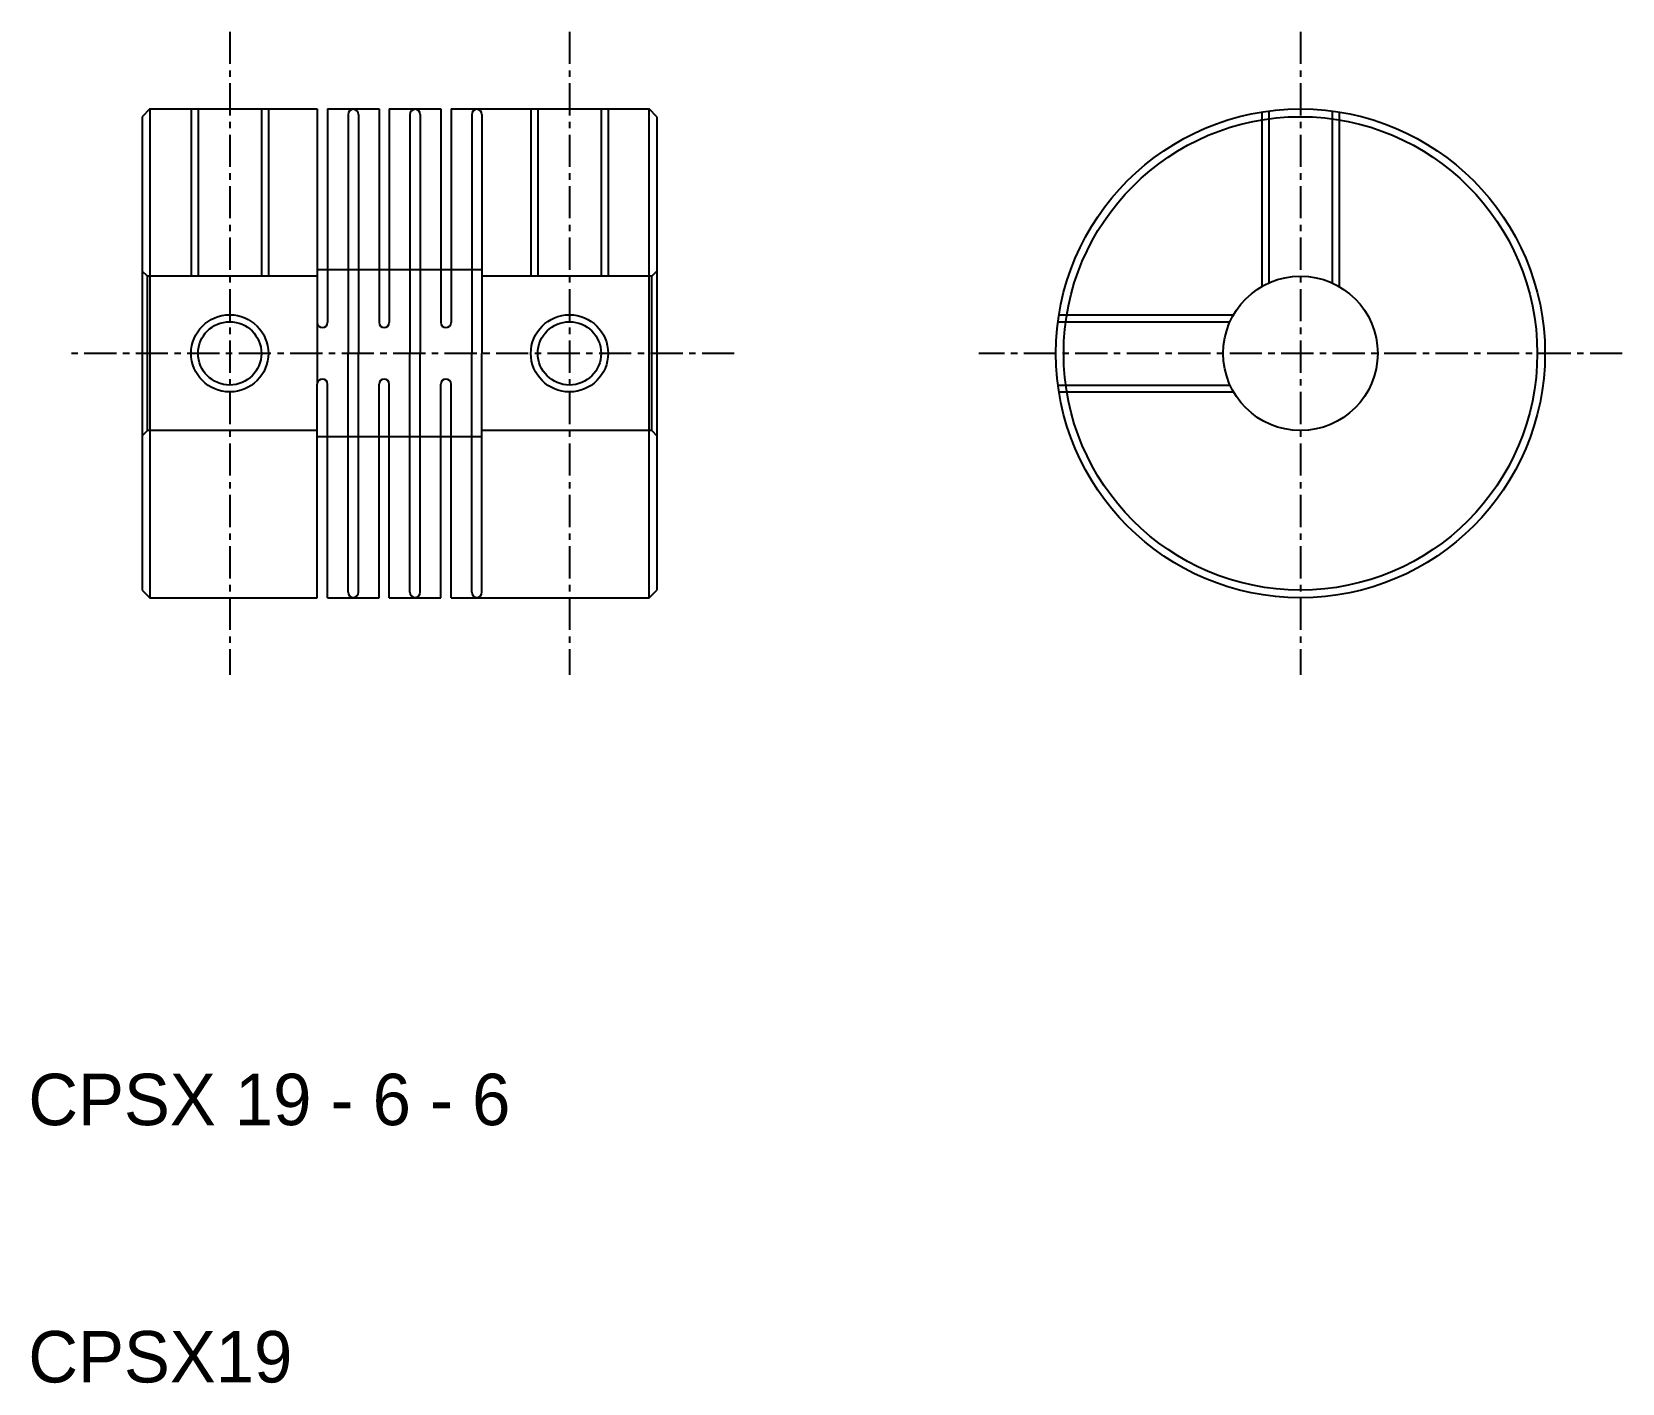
# Model space of a CAD drawing. Extents: x 149.3 to 211, y 82.8 to 135.3.
import ezdxf

# ---------------------------------------------------------------- set-up
doc = ezdxf.new("R2010")
doc.units = 0
doc.linetypes.add('CENTER', pattern=[2, 1.25, -0.25, 0.25, -0.25])
doc.linetypes.add('DASHED', pattern=[19.05, 12.7, -6.35])
doc.layers.get('0').update_dxf_attribs({"linetype": 'CONTINUOUS'})
doc.layers.add('CENTER', color=1, linetype='CENTER')

msp = doc.modelspace()

# ---------------------------------------------------------------- linework, layer by layer
for p, q in [((153.841, 132.285), (153.541, 131.985)), ((153.841, 132.285), (153.841, 113.285)), ((153.841, 132.285), (160.341, 132.285)), ((160.341, 132.285), (160.341, 123.985)), ((160.741, 132.285), (160.741, 123.985)), ((160.741, 132.285), (162.741, 132.285)), ((162.741, 132.285), (162.741, 123.985)), ((163.141, 132.285), (163.141, 123.985)), ((163.141, 132.285), (165.141, 132.285)), ((165.141, 132.285), (165.141, 123.985)), ((165.541, 132.285), (165.541, 123.985)), ((165.541, 132.285), (173.241, 132.285)), ((173.241, 122.785), (173.241, 132.285)), ((173.541, 131.985), (173.241, 132.285)), ((153.541, 131.985), (153.541, 113.585)), ((161.541, 132.071), (161.541, 122.785)), ((161.941, 132.071), (161.941, 122.785)), ((163.941, 132.071), (163.941, 122.785)), ((164.341, 132.071), (164.341, 122.785)), ((166.341, 132.071), (166.341, 122.785)), ((166.741, 132.071), (166.741, 122.785)), ((173.541, 131.985), (173.541, 122.785)), ((161.541, 113.498), (161.541, 122.785)), ((161.941, 113.498), (161.941, 122.785)), ((163.941, 113.498), (163.941, 122.785)), ((164.341, 113.498), (164.341, 122.785)), ((166.341, 113.498), (166.341, 122.785)), ((166.741, 113.498), (166.741, 122.785)), ((173.241, 113.285), (173.241, 122.785)), ((173.541, 122.785), (173.541, 113.585)), ((160.341, 113.285), (160.341, 121.585)), ((160.741, 113.285), (160.741, 121.585)), ((162.741, 113.285), (162.741, 121.585)), ((163.141, 113.285), (163.141, 121.585)), ((165.141, 113.285), (165.141, 121.585)), ((165.541, 113.285), (165.541, 121.585)), ((153.541, 113.585), (153.841, 113.285)), ((153.841, 113.285), (160.341, 113.285)), ((160.741, 113.285), (162.741, 113.285)), ((163.141, 113.285), (165.141, 113.285)), ((165.541, 113.285), (173.241, 113.285)), ((173.241, 113.285), (173.541, 113.585))]:
    msp.add_line(p, q)
at = {"color": 3, "linetype": 'DASHED'}
for p, q in [((155.441, 132.285), (155.441, 125.785)), ((155.711, 132.285), (155.711, 125.785)), ((158.17, 132.285), (158.17, 125.785)), ((158.441, 132.285), (158.441, 125.785)), ((168.641, 132.285), (168.641, 125.785)), ((168.911, 132.285), (168.911, 125.785)), ((171.37, 132.285), (171.37, 125.785)), ((171.641, 132.285), (171.641, 125.785)), ((197.041, 132.165), (197.041, 125.383)), ((197.311, 132.205), (197.311, 125.521)), ((199.77, 132.205), (199.77, 125.521)), ((200.041, 132.165), (200.041, 125.383)), ((153.741, 125.785), (153.541, 125.985)), ((160.341, 125.785), (153.741, 125.785)), ((153.741, 119.785), (153.741, 125.785)), ((166.741, 126.035), (160.341, 126.035)), ((173.341, 125.785), (166.741, 125.785)), ((173.341, 125.785), (173.541, 125.985)), ((173.341, 119.785), (173.341, 125.785)), ((189.16, 124.285), (195.943, 124.285)), ((160.341, 123.985), (160.341, 121.585)), ((189.121, 124.014), (195.804, 124.014)), ((189.121, 121.555), (195.804, 121.555)), ((189.16, 121.285), (195.943, 121.285)), ((153.741, 119.785), (153.541, 119.585)), ((160.341, 119.785), (153.741, 119.785)), ((166.741, 119.535), (160.341, 119.535)), ((173.341, 119.785), (166.741, 119.785)), ((173.341, 119.785), (173.541, 119.585))]:
    msp.add_line(p, q, dxfattribs=at)
for centre, radius in [((198.541, 122.785), 9.5), ((198.541, 122.785), 9.2), ((198.541, 122.785), 3), ((156.941, 122.785), 1.23), ((170.141, 122.785), 1.23), ((198.541, 122.785), 0.00005)]:
    msp.add_circle(centre, radius)
at = {"color": 3}
for centre in [(156.941, 122.785), (170.141, 122.785)]:
    msp.add_circle(centre, 1.5, dxfattribs=at)
at = {"color": 3, "linetype": 'DASHED'}
msp.add_circle((198.541, 122.785), 0.00005, dxfattribs=at)
for centre, start, end in [((161.741, 132.071), 0, 180), ((164.141, 132.071), 0, 180), ((166.541, 132.071), 0, 180), ((160.541, 123.985), 180, 0), ((162.941, 123.985), 180, 0), ((165.341, 123.985), 180, 0), ((160.541, 121.585), 0, 180), ((162.941, 121.585), 0, 180), ((165.341, 121.585), 0, 180), ((161.741, 113.498), 180, 0), ((164.141, 113.498), 180, 0), ((166.541, 113.498), 180, 0)]:
    msp.add_arc(centre, 0.2, start, end)
at = {"layer": 'CENTER'}
for p, q in [((156.941, 135.285), (156.941, 110.285)), ((170.141, 135.285), (170.141, 110.285)), ((198.541, 135.285), (198.541, 110.285)), ((176.541, 122.785), (150.541, 122.785)), ((211.041, 122.785), (186.041, 122.785))]:
    msp.add_line(p, q, dxfattribs=at)

# ---------------------------------------------------------------- texts
for s, p in [('CPSX 19 - 6 - 6', (149.116, 92.785)), ('CPSX19', (149.116, 82.785))]:
    msp.add_text(s, height=2).set_placement(p)

doc.saveas('drawing.dxf')
